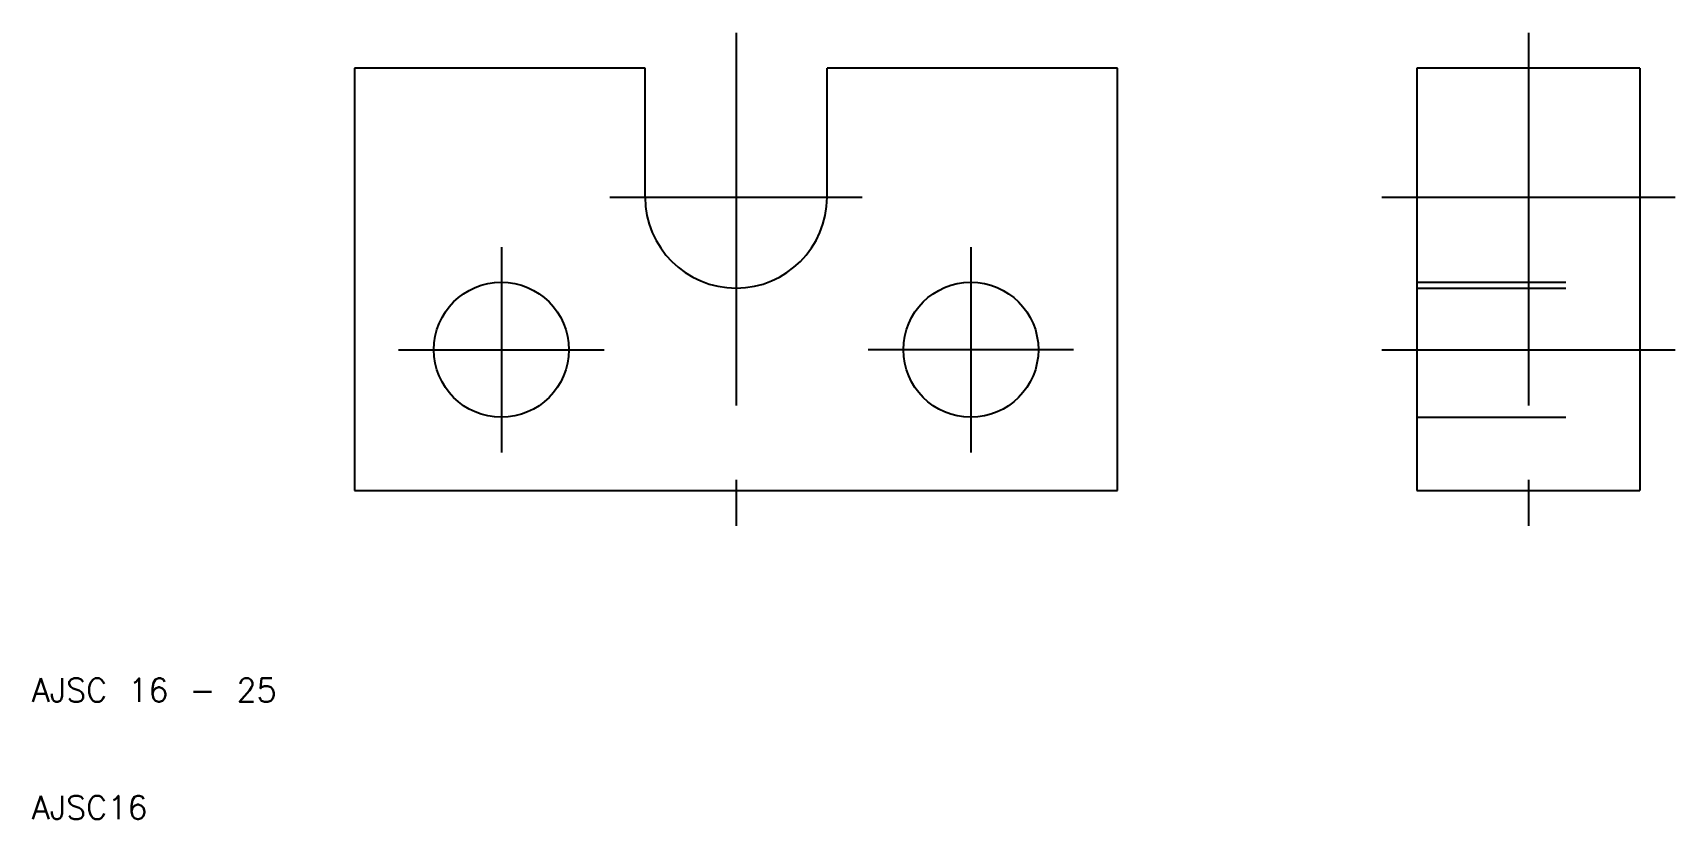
# Model space of a CAD drawing. Extents: x 10 to 150, y 10 to 77.
import ezdxf

# ---------------------------------------------------------------- set-up
doc = ezdxf.new("R2010")
doc.units = 0
doc.linetypes.add('CENTER', pattern=[50.8, 31.75, -6.35, 6.35, -6.35])
doc.linetypes.add('DASHED', pattern=[19.05, 12.7, -6.35])
doc.layers.get('0').update_dxf_attribs({"linetype": 'CONTINUOUS'})
doc.layers.add('CENTER', color=1, linetype='CENTER')
doc.styles.get("Standard").update_dxf_attribs({"font": 'txt.shx'})

msp = doc.modelspace()

# ---------------------------------------------------------------- linework, layer by layer
for p, q in [((37.5, 74), (37.5, 38)), ((62.25, 74), (37.5, 74)), ((62.25, 63), (62.25, 74)), ((77.75, 63), (77.75, 74)), ((102.5, 74), (77.75, 74)), ((102.5, 38), (102.5, 74)), ((128, 74), (128, 38)), ((147, 74), (128, 74)), ((147, 74), (147, 38)), ((37.5, 38), (102.5, 38)), ((128, 38), (147, 38))]:
    msp.add_line(p, q)
at = {"color": 3, "linetype": 'DASHED'}
for p, q in [((128, 55.75), (147, 55.75)), ((128, 55.25), (147, 55.25)), ((128, 44.25), (147, 44.25))]:
    msp.add_line(p, q, dxfattribs=at)
for centre in [(50, 50), (90, 50)]:
    msp.add_circle(centre, 5.75)
msp.add_arc((70, 63), 7.75, 180, 0)
at = {"layer": 'CENTER'}
for p, q in [((70, 77), (70, 35)), ((137.5, 77), (137.5, 35)), ((59.25, 63), (80.75, 63)), ((125, 63), (150, 63)), ((50, 58.75), (50, 41.25)), ((90, 58.75), (90, 41.25)), ((41.25, 50), (58.75, 50)), ((98.75, 50), (81.25, 50)), ((125, 50), (150, 50))]:
    msp.add_line(p, q, dxfattribs=at)

# ---------------------------------------------------------------- texts
for s, p in [('AJSC 16 - 25', (10, 20)), ('AJSC16', (10, 10))]:
    msp.add_text(s, height=2).set_placement(p)

doc.saveas('drawing.dxf')
